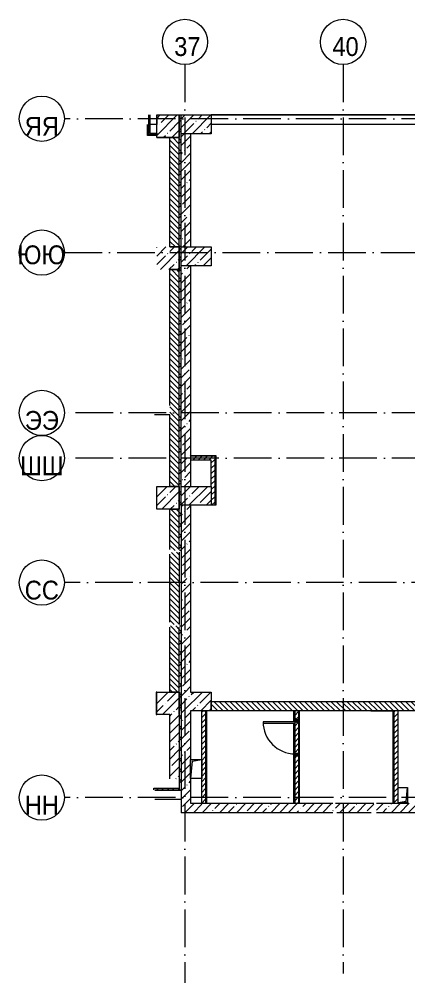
# Model space of a CAD drawing. Header units: millimetres. Extents: x 222978 to 324953, y 104171 to 146527.
# Drawn here: x 261536 to 271880, y 104316 to 129861 of the extents above; entities that cross this region are included whole.
import ezdxf

# ---------------------------------------------------------------- set-up
doc = ezdxf.new("R2010")
doc.units = ezdxf.units.MM
doc.linetypes.add('50_200_ШТРИХ_1Т_ш5_п1_п1_', pattern=[1400, 1000, -200, 0, -200])
doc.linetypes.add('IMPORT-Разомкнутая', pattern=[211666.660309, 126999.998093, -84666.662216])
for name, color, linetype, lineweight in [('A-CLNG', 7, 'Continuous', 9), ('A-DETL-1', 7, 'IMPORT-Разомкнутая', 5), ('A-DETL-5', 7, '50_200_ШТРИХ_1Т_ш5_п1_п1_', 5), ('A-DOOR', 7, 'Continuous', 9), ('A-DOOR-1', 7, 'Continuous', 5), ('A-DOOR-FRAM', 7, 'Continuous', 9), ('A-DOOR-FRAM-1', 7, 'Continuous', 5), ('A-WALL', 7, 'Continuous', 5), ('A-WALL-FNSH-1', 7, 'Continuous', 5), ('I-WALL', 7, 'Continuous', 5), ('S-COLS', 7, 'Continuous', 9), ('S-COLS-1', 7, 'Continuous', 5)]:
    doc.layers.add(name, color=color, linetype=linetype, lineweight=lineweight)
for name, color, linetype, lineweight, true_color in [('A-GENM-1', 7, 'Continuous', 9, 0xaaaaaa), ('A-GENM-2', 7, 'Continuous', 20, 0xaaaaaa), ('A-WALL-1', 7, 'Continuous', 5, 0x77b143), ('I-WALL-2', 7, 'Continuous', 5, 0x787878), ('M-EQPM-1', 7, 'Continuous', 9, 0xaaaaaa), ('M-EQPM-2', 7, 'Continuous', 9, 0xe2e2e2), ('Оси-1', 7, 'Continuous', 20, 0xaaaaaa), ('Оси-2', 7, 'Continuous', 9, 0xaaaaaa), ('Оси-3', 7, '50_200_ШТРИХ_1Т_ш5_п1_п1_', 9, 0xaaaaaa)]:
    doc.layers.add(name, color=color, linetype=linetype, lineweight=lineweight, true_color=true_color)
doc.styles.add('Arial', font='arial.ttf', dxfattribs={"width": 0.9, "height": 500})
pattern_1 = [(45, (215635.8, 41643.1), (-228.0985, 228.0985), []), (45, (215863.9, 41643.1), (-228.0985, 228.0985), [403.225, -80.645, 6.706, -73.939])]
pattern_2 = [(45, (215635.79, 41643.11), (-70.71068, 70.71068), [])]
pattern_3 = [(0, (215635.79, 41643.11), (406.4, 101.6), [6.706, -298.094, 6.706, -298.094, -1625.6]), (0, (215635.79, 41643.11), (406.4, 101.6), [-609.6, 6.706, -602.894, 6.706, -298.094, -711.2]), (0, (215635.79, 41643.11), (406.4, 101.6), [-1524, 6.706, -196.494, 6.706, -501.294]), (120, (215788.19, 41693.91), (-291.18818, 301.15272), [6.706, -298.094, 6.706, -298.094, -1625.6]), (120, (215788.19, 41693.91), (-291.18818, 301.15272), [-609.6, 6.706, -602.894, 6.706, -298.094, -711.2]), (120, (215788.19, 41693.91), (-291.18818, 301.15272), [-1524, 6.706, -196.494, 6.706, -501.294]), (240, (215838.99, 41897.11), (-115.21182, -402.75272), [6.706, -298.094, 6.706, -298.094, -1625.6]), (240, (215838.99, 41897.11), (-115.21182, -402.75272), [-609.6, 6.706, -602.894, 6.706, -298.094, -711.2]), (240, (215838.99, 41897.11), (-115.21182, -402.75272), [-1524, 6.706, -196.494, 6.706, -501.294])]
pattern_4 = [(135, (215635.79, 41643.11), (-70.71068, -70.71068), [])]
pattern_5 = [(45, (215635.79, 41643.11), (-141.42136, 141.42136), []), (135, (215635.79, 41643.11), (-141.42136, -141.42136), [])]

# ---------------------------------------------------------------- blocks, each defined once
blk = doc.blocks.new('BSC_Колонна _Прямоугольная - 500х800-V9-АИ_План потолка_1 этаж')
at = {"layer": 'S-COLS-1'}
h = blk.add_hatch(dxfattribs=at)
h.set_pattern_fill('FP_17', color=256, style=0, pattern_type=2)
h.set_pattern_definition([(315, (-85431.04, 50600), (228.0985, 228.0985), []), (315, (-85431.04, 50371.9), (228.0985, 228.0985), [403.225, -80.645, 6.706, -73.939])])
h.paths.add_polyline_path([(-250, 382), (-250, -400), (250, -400), (250, 400), (-250, 400)])
for p, q in [((-250, 400), (250, 400)), ((-250, -400), (-250, 400)), ((250, 400), (250, -400)), ((250, -400), (-250, -400))]:
    blk.add_line(p, q, dxfattribs=at)
blk = doc.blocks.new('110_Дверь_СКБ_1Ст1 - СОШ_Д-24_Дв_950x2100h_С_У и душ в комнате инструктора_ С_У медблока_ С_У персонала пищеблок-25939817-АИ_План потолка_1 этаж')
at = {"layer": 'A-DOOR-1'}
h = blk.add_hatch(dxfattribs=at)
h.set_pattern_fill('FP_117', color=256, style=0, pattern_type=2)
h.set_pattern_definition([(45, (-296.384, 134.685), (-14.1421, 14.1421), []), (135, (-296.384, 134.685), (-14.1421, -14.1421), [])])
h.paths.add_polyline_path([(-462.5, -40), (-437.5, -40), (-437.5, 40), (-462.5, 40)])
at = {"layer": 'A-DOOR-FRAM-1'}
h = blk.add_hatch(dxfattribs=at)
h.set_pattern_fill('FP_118', color=256, style=0, pattern_type=2)
h.set_pattern_definition([(135, (1826.41, 134.685), (-14.14214, -14.14214), []), (225, (1826.41, 134.685), (14.14214, -14.14214), [])])
h.paths.add_polyline_path([(462.5, -40), (487.5, -40), (487.5, 40), (462.5, 40)])
at = {"layer": 'A-DOOR'}
for p, q in [((437.5, 890), (397.5, 890)), ((397.5, 890), (397.5, 40)), ((437.5, 40), (437.5, 890)), ((397.5, 40), (437.5, 40))]:
    blk.add_line(p, q, dxfattribs=at)
at = {"layer": 'A-DOOR-1'}
blk.add_arc((437.5, 40), 850, 90, 180, dxfattribs=at)
at = {"layer": 'A-DOOR-FRAM'}
for p, q in [((-437.5, 40), (-462.5, 40)), ((-462.5, 40), (-462.5, -40)), ((-412.5, 40), (-437.5, 40)), ((-437.5, 40), (-437.5, -40)), ((-437.5, -40), (-437.5, 40)), ((-412.5, 0), (-412.5, 40)), ((-402.5, 0), (-412.5, 0)), ((-402.5, -40), (-402.5, 0)), ((437.5, 0), (427.5, 0)), ((427.5, 0), (427.5, -40)), ((437.5, 40), (437.5, 0)), ((462.5, 40), (437.5, 40)), ((462.5, -40), (462.5, 40)), ((487.5, 40), (462.5, 40)), ((462.5, 40), (462.5, -40)), ((487.5, -40), (487.5, 40)), ((-462.5, -40), (-437.5, -40)), ((-437.5, -40), (-402.5, -40)), ((427.5, -40), (462.5, -40)), ((462.5, -40), (487.5, -40))]:
    blk.add_line(p, q, dxfattribs=at)
blk = doc.blocks.new('BSC_Колонна _Прямоугольная - 500х800-V294-АИ_План потолка_1 этаж')
at = {"layer": 'S-COLS-1'}
h = blk.add_hatch(dxfattribs=at)
h.set_pattern_fill('FP_185', color=256, style=0, pattern_type=2)
h.set_pattern_definition([(315, (-81931.04, 50600), (228.0985, 228.0985), []), (315, (-81931.04, 50371.9), (228.0985, 228.0985), [403.225, -80.645, 6.706, -73.939])])
h.paths.add_polyline_path([(-250, 400), (-250, -400), (250, -400), (250, 400), (189, 400)])
for p, q in [((-250, 400), (250, 400)), ((-250, -400), (-250, 400)), ((250, 400), (250, -400)), ((250, -400), (-250, -400))]:
    blk.add_line(p, q, dxfattribs=at)
blk = doc.blocks.new('BSC_Колонна _Прямоугольная - 500х800-V295-АИ_План потолка_1 этаж')
at = {"layer": 'S-COLS-1'}
h = blk.add_hatch(dxfattribs=at)
h.set_pattern_fill('FP_186', color=256, style=0, pattern_type=2)
h.set_pattern_definition([(315, (-75581.04, 50600), (228.0985, 228.0985), []), (315, (-75581.04, 50371.9), (228.0985, 228.0985), [403.225, -80.645, 6.706, -73.939])])
h.paths.add_polyline_path([(-250, 400), (-250, -400), (250, -400), (250, 400)])
for p, q in [((-250, 400), (250, 400)), ((-250, -400), (-250, 400)), ((250, 400), (250, -400)), ((250, -400), (-250, -400))]:
    blk.add_line(p, q, dxfattribs=at)
blk = doc.blocks.new('Канал вертикальный прямоугольный - Шахта - значок проема-24087344-АИ_План потолка_1 этаж')
at = {"layer": 'M-EQPM-2'}
blk.add_hatch(color=256, dxfattribs=at).paths.add_polyline_path([(-150, 250), (-150, -250), (-110, 210), (150, 250), (-110, 250)])
at = {"layer": 'M-EQPM-1'}
for p, q in [((-150, -250), (-150, 250)), ((-150, 250), (150, 250)), ((-110, 210), (-150, -250)), ((-110, 210), (150, 250)), ((150, 250), (150, -250)), ((150, -250), (-150, -250))]:
    blk.add_line(p, q, dxfattribs=at)
blk = doc.blocks.new('Канал вертикальный прямоугольный - Шахта - значок проема-24087386-АИ_План потолка_1 этаж')
at = {"layer": 'M-EQPM-2'}
blk.add_hatch(color=256, dxfattribs=at).paths.add_polyline_path([(-125, 200), (-125, -200), (-92.5, 167.5), (125, 200), (-92.5, 200)])
at = {"layer": 'M-EQPM-1'}
for p, q in [((-125, -200), (-125, 200)), ((-125, 200), (125, 200)), ((-92.5, 167.5), (-125, -200)), ((-92.5, 167.5), (125, 200)), ((125, 200), (125, -200)), ((125, -200), (-125, -200))]:
    blk.add_line(p, q, dxfattribs=at)
blk = doc.blocks.new('Фахверк 100_16 - Фахверк 100_1-25916431-АИ_План потолка_1 этаж')
at = {"layer": 'A-GENM-2'}
for p, q in [((2175, 81411), (2175, 81466)), ((2175, 81466), (2200, 81466)), ((2180, 81411), (2175, 81411)), ((2200, 81461), (2180, 81461)), ((2180, 81461), (2180, 81411)), ((2280, 81466), (2285, 81466)), ((2280, 81411), (2280, 81461)), ((2285, 81411), (2280, 81411)), ((2285, 81466), (2285, 81411))]:
    blk.add_line(p, q, dxfattribs=at)
blk = doc.blocks.new('Ось сетки - Круг_Ø6_00__ISO-2_5_0_9K_-17386508-АИ_План потолка_1 этаж')
at = {"layer": 'Оси-1'}
blk.add_circle((0, 0), 3, dxfattribs=at)

msp = doc.modelspace()

# ---------------------------------------------------------------- hatches: boundary and pattern name
at = {"layer": 'A-WALL'}
h = msp.add_hatch(dxfattribs=at)
h.set_pattern_fill('FP_1', color=256, style=0, pattern_type=2)
h.set_pattern_definition(pattern_1)
h.paths.add_polyline_path([(265853.6, 109074.2), (266085.8, 109074.2), (266085.8, 111523.8), (265835.8, 111523.8), (265835.8, 109074.2)])
h.paths.add_polyline_path([(266085.8, 112023.8), (266085.8, 116974.2), (265835.8, 116974.2), (265835.8, 112023.8)])
h.paths.add_polyline_path([(265924.8, 117474.2), (266085.8, 117474.2), (266085.8, 123324.2), (265835.8, 123324.2), (265835.8, 117474.2)])
h.paths.add_polyline_path([(265835.8, 123824.2), (266085.8, 123824.2), (266085.8, 126824.2), (265835.8, 126824.2), (265835.8, 126480.3)])
h = msp.add_hatch(dxfattribs=at)
h.set_pattern_fill('FP_1', color=256, style=0, pattern_type=2)
h.set_pattern_definition(pattern_1)
h.paths.add_polyline_path([(265535.8, 109724.2), (265785.8, 109724.2), (265785.8, 111423.8), (265535.8, 111423.8), (265535.8, 110139.9)])
h = msp.add_hatch(dxfattribs=at)
h.set_pattern_fill('FP_1', color=256, style=0, pattern_type=2)
h.set_pattern_definition(pattern_1)
h.paths.add_polyline_path([(273260.8, 108824.2), (273260.8, 109074.2), (271020.7, 109074.2), (271020.7, 108824.2), (272941.3, 108824.2)])
h.paths.add_polyline_path([(265835.8, 108824.2), (269870.7, 108824.2), (269870.7, 109074.2), (265835.8, 109074.2), (265835.8, 108924.2)])
h.paths.add_polyline_path([(269980.7, 108824.2), (270920.7, 108824.2), (270920.7, 108864.2), (270910.7, 108864.2), (270910.7, 108904.2), (270955.7, 108904.2), (270955.7, 109074.2), (269935.7, 109074.2), (269935.7, 108904.2), (269980.7, 108904.2), (269980.7, 108864.2), (269970.7, 108864.2), (269970.7, 108824.2)])
at = {"layer": 'A-WALL-1'}
for points in [[(264970.8, 126806.4), (264970.8, 127074.2), (264945.8, 127074.2), (264945.8, 126806.4)], [(264970.8, 126781.4), (265185.8, 126781.4), (265185.8, 126806.4), (264945.8, 126806.4), (264945.8, 126781.4)]]:
    msp.add_hatch(color=256, dxfattribs=at).paths.add_polyline_path(points)
at = {"layer": 'I-WALL'}
h = msp.add_hatch(dxfattribs=at)
h.set_pattern_fill('FP_123', color=256, style=0, pattern_type=2)
h.set_pattern_definition(pattern_5)
h.paths.add_polyline_path([(265835.8, 115774.2), (265835.8, 127324.2), (265785.8, 127323.8), (265785.8, 115804.2), (265793.8, 115804.2), (265793.8, 115774.2)])
h = msp.add_hatch(dxfattribs=at)
h.set_pattern_fill('FP_2', color=256, style=0, pattern_type=2)
h.set_pattern_definition(pattern_4)
h.paths.add_polyline_path([(265785.8, 112023.8), (265785.8, 113774.2), (265535.8, 113774.2), (265535.8, 112023.8)])
h.paths.add_polyline_path([(265615.8, 113814.2), (265785.8, 113814.2), (265785.8, 115734.2), (265615.8, 115734.2), (265615.8, 115714.2), (265585.8, 115714.2), (265585.8, 115724.2), (265535.8, 115724.2), (265535.8, 113824.2), (265585.8, 113824.2), (265585.8, 113834.2), (265615.8, 113834.2), (265615.8, 113824.2)])
h.paths.add_polyline_path([(265535.8, 115774.2), (265785.8, 115774.2), (265785.8, 116873.8), (265535.8, 116873.8), (265535.8, 115804.2)])
h.paths.add_polyline_path([(265535.8, 117473.8), (265785.8, 117473.8), (265785.8, 123224.2), (265535.8, 123224.2), (265535.8, 117626.2)])
h.paths.add_polyline_path([(265535.8, 123824.2), (265785.8, 123824.2), (265785.8, 126723.8), (265535.8, 126723.8), (265535.8, 126480.3)])
h = msp.add_hatch(dxfattribs=at)
h.set_pattern_fill('FP_4', color=256, style=0, pattern_type=2)
h.set_pattern_definition(pattern_2)
h.paths.add_polyline_path([(266735.8, 118174.2), (266735.8, 118274.2), (266085.8, 118274.2), (266085.8, 118174.2), (266635.8, 118174.2)])
h = msp.add_hatch(dxfattribs=at)
h.set_pattern_fill('FP_4', color=256, style=0, pattern_type=2)
h.set_pattern_definition(pattern_2)
h.paths.add_polyline_path([(266735.8, 116974.2), (266735.8, 118174.2), (266635.8, 118174.2), (266635.8, 116974.2)])
h = msp.add_hatch(dxfattribs=at)
h.set_pattern_fill('FP_123', color=256, style=0, pattern_type=2)
h.set_pattern_definition(pattern_5)
h.paths.add_polyline_path([(265785.8, 109424.2), (265835.8, 109424.2), (265835.8, 113774.2), (265793.8, 113774.2), (265793.8, 113744.2), (265785.8, 113744.2), (265785.8, 109434.2)])
h = msp.add_hatch(dxfattribs=at)
h.set_pattern_fill('FP_2', color=256, style=0, pattern_type=2)
h.set_pattern_definition(pattern_4)
h.paths.add_polyline_path([(273107.8, 111523.8), (273395.8, 111523.8), (273395.8, 111773.8), (272885.8, 111773.8), (272885.8, 111523.8), (272941.3, 111523.8)])
h.paths.add_polyline_path([(269708.2, 111523.8), (272385.8, 111523.8), (272385.8, 111773.8), (266635.8, 111773.8), (266635.8, 111523.8), (268970.7, 111523.8)])
h = msp.add_hatch(dxfattribs=at)
h.set_pattern_fill('FP_4', color=256, style=0, pattern_type=2)
h.set_pattern_definition(pattern_2)
h.paths.add_polyline_path([(266385.8, 109074.2), (266485.8, 109074.2), (266485.8, 111523.8), (266385.8, 111523.8), (266385.8, 109224.8)])
h = msp.add_hatch(dxfattribs=at)
h.set_pattern_fill('FP_4', color=256, style=0, pattern_type=2)
h.set_pattern_definition(pattern_2)
h.paths.add_polyline_path([(268860.7, 111234.2), (268860.7, 111284.2), (268940.7, 111284.2), (268940.7, 111224.2), (268900.7, 111224.2), (268900.7, 111234.2)])
h.paths.add_polyline_path([(268950.7, 109074.2), (268950.7, 111523.8), (268850.7, 111523.8), (268850.7, 111234.2), (268860.7, 111234.2), (268860.7, 111194.2), (268850.7, 111194.2), (268850.7, 109074.2)])
h.paths.add_polyline_path([(268940.7, 110334.2), (268860.7, 110334.2), (268860.7, 110384.2), (268900.7, 110384.2), (268900.7, 110394.2), (268940.7, 110394.2), (268940.7, 110359.2)])
h = msp.add_hatch(dxfattribs=at)
h.set_pattern_fill('FP_4', color=256, style=0, pattern_type=2)
h.set_pattern_definition(pattern_2)
h.paths.add_polyline_path([(271588.7, 109074.2), (271588.7, 111523.8), (271488.7, 111523.8), (271488.7, 109074.2)])
h = msp.add_hatch(dxfattribs=at)
h.set_pattern_fill('FP_123', color=256, style=0, pattern_type=2)
h.set_pattern_definition(pattern_5)
h.paths.add_polyline_path([(265785.8, 109424.2), (265785.8, 109474.2), (265110.8, 109474.2), (265110.8, 109432.2), (265140.8, 109432.2), (265140.8, 109424.2)])
at = {"layer": 'I-WALL-2'}
h = msp.add_hatch(dxfattribs=at)
h.set_pattern_fill('FP_3', color=256, style=0, pattern_type=2)
h.set_pattern_definition(pattern_3)
h.paths.add_polyline_path([(266755.8, 118274.2), (266755.8, 118294.2), (266085.8, 118294.2), (266085.8, 118274.2), (266735.8, 118274.2)])
h = msp.add_hatch(dxfattribs=at)
h.set_pattern_fill('FP_3', color=256, style=0, pattern_type=2)
h.set_pattern_definition(pattern_3)
h.paths.add_polyline_path([(266735.8, 116974.2), (266755.8, 116974.2), (266755.8, 118274.2), (266735.8, 118274.2), (266735.8, 118148.5)])
h = msp.add_hatch(dxfattribs=at)
h.set_pattern_fill('FP_3', color=256, style=0, pattern_type=2)
h.set_pattern_definition(pattern_3)
h.paths.add_polyline_path([(266505.8, 109074.2), (266505.8, 111523.8), (266485.8, 111523.8), (266485.8, 109074.2)])
h = msp.add_hatch(dxfattribs=at)
h.set_pattern_fill('FP_3', color=256, style=0, pattern_type=2)
h.set_pattern_definition(pattern_3)
h.paths.add_polyline_path([(268850.7, 109074.2), (268850.7, 111194.2), (268830.7, 111194.2), (268830.7, 109074.2)])
h.paths.add_polyline_path([(268830.7, 111234.2), (268850.7, 111234.2), (268850.7, 111523.8), (268830.7, 111523.8), (268830.7, 111513.6)])
h = msp.add_hatch(dxfattribs=at)
h.set_pattern_fill('FP_3', color=256, style=0, pattern_type=2)
h.set_pattern_definition(pattern_3)
h.paths.add_polyline_path([(268970.7, 109074.2), (268970.7, 111523.8), (268950.7, 111522.3), (268950.7, 109074.2)])
h = msp.add_hatch(dxfattribs=at)
h.set_pattern_fill('FP_3', color=256, style=0, pattern_type=2)
h.set_pattern_definition(pattern_3)
h.paths.add_polyline_path([(271488.7, 109074.2), (271488.7, 111523.8), (271468.7, 111523.8), (271468.7, 109074.2)])
at = {"layer": 'S-COLS-1'}
h = msp.add_hatch(dxfattribs=at)
h.set_pattern_fill('FP_1', color=256, style=0, pattern_type=2)
h.set_pattern_definition(pattern_1)
h.paths.add_polyline_path([(265535.8, 126724.2), (265785.8, 126724.2), (265785.8, 127324.2), (265185.8, 127323.8), (265185.8, 126724.2), (265535.8, 126724.2)])
h = msp.add_hatch(dxfattribs=at)
h.set_pattern_fill('FP_1', color=256, style=0, pattern_type=2)
h.set_pattern_definition(pattern_1)
h.paths.add_polyline_path([(265185.8, 123224.2), (265785.8, 123224.2), (265785.8, 123824.2), (265185.8, 123824.2)])
h = msp.add_hatch(dxfattribs=at)
h.set_pattern_fill('FP_1', color=256, style=0, pattern_type=2)
h.set_pattern_definition(pattern_1)
h.paths.add_polyline_path([(265535.8, 116873.8), (265785.8, 116873.8), (265785.8, 117473.8), (265185.8, 117473.8), (265185.8, 116873.8)])
h = msp.add_hatch(dxfattribs=at)
h.set_pattern_fill('FP_1', color=256, style=0, pattern_type=2)
h.set_pattern_definition(pattern_1)
h.paths.add_polyline_path([(265185.8, 111423.8), (265785.8, 111423.8), (265785.8, 112023.8), (265185.8, 112023.8), (265185.8, 111773.8)])
h = msp.add_hatch(dxfattribs=at)
h.set_pattern_fill('FP_1', color=256, style=0, pattern_type=2)
h.set_pattern_definition(pattern_1)
h.paths.add_polyline_path([(266385.8, 111523.8), (266635.8, 111523.8), (266635.8, 112023.8), (265835.8, 112023.8), (265835.8, 111523.8), (266085.8, 111523.8)])

# ---------------------------------------------------------------- linework, layer by layer
at = {"layer": 'A-CLNG'}
for p, q in [((265185.8, 126723.8), (265535.8, 126723.8)), ((265185.8, 112023.8), (265175.8, 112023.8)), ((265175.8, 112023.8), (265175.8, 111423.8)), ((265175.8, 111423.8), (265185.8, 111423.8))]:
    msp.add_line(p, q, dxfattribs=at)
at = {"layer": 'A-DETL-1'}
for p, q in [((271468.7, 111523.8), (270868.7, 111523.8)), ((271468.7, 110923.8), (271468.7, 111523.8))]:
    msp.add_line(p, q, dxfattribs=at)
at = {"layer": 'A-DETL-5'}
for p, q in [((270868.7, 111523.8), (271468.7, 111523.8)), ((271468.7, 111523.8), (271468.7, 110923.8))]:
    msp.add_line(p, q, dxfattribs=at)
at = {"layer": 'A-WALL'}
for p, q in [((264970.8, 127324.2), (264970.8, 126806.4)), ((265005.8, 127324.2), (265005.8, 126841.4)), ((265185.8, 127324.2), (265185.8, 127074.2)), ((265785.8, 115804.2), (265785.8, 127324.2)), ((265785.8, 127324.2), (265835.8, 127324.2)), ((266635.8, 127324.2), (272385.8, 127324.2)), ((265185.8, 127074.2), (265005.8, 127074.2)), ((272385.8, 127074.2), (266635.8, 127074.2)), ((265185.8, 126806.4), (264970.8, 126806.4)), ((265005.8, 126841.4), (265185.8, 126841.4)), ((265185.8, 126841.4), (265185.8, 126806.4)), ((265535.8, 123824.2), (265535.8, 126723.8)), ((265535.8, 126723.8), (265785.8, 126723.8)), ((265835.8, 123824.2), (265835.8, 126824.2)), ((266085.8, 126824.2), (266085.8, 123824.2)), ((265785.8, 123824.2), (265535.8, 123824.2)), ((265535.8, 119624.2), (265535.8, 123224.2)), ((265535.8, 123224.2), (265785.8, 123224.2)), ((265835.8, 117474.2), (265835.8, 123324.2)), ((266085.8, 123324.2), (266085.8, 117474.2)), ((265535.8, 119374.2), (265130.8, 119374.2)), ((265535.8, 117473.8), (265535.8, 119374.2)), ((266735.8, 118274.2), (266085.8, 118274.2)), ((266735.8, 116974.2), (266735.8, 118274.2)), ((265785.8, 117473.8), (265535.8, 117473.8)), ((265535.8, 115804.2), (265535.8, 116873.8)), ((265535.8, 116873.8), (265785.8, 116873.8)), ((265835.8, 116974.2), (265835.8, 108824.2)), ((266085.8, 116974.2), (266085.8, 112023.8)), ((265785.8, 115734.2), (265785.8, 113814.2)), ((265835.8, 115774.2), (265793.8, 115774.2)), ((265535.8, 113874.2), (265535.8, 115674.2)), ((265535.8, 112023.8), (265535.8, 113744.2)), ((265785.8, 111423.8), (265785.8, 113744.2)), ((265793.8, 113774.2), (265835.8, 113774.2)), ((265785.8, 112023.8), (265535.8, 112023.8)), ((266635.8, 111773.8), (272385.8, 111773.8)), ((266635.8, 111523.8), (266635.8, 111773.8)), ((265535.8, 109724.2), (265535.8, 111423.8)), ((265785.8, 111423.8), (265785.8, 109424.2)), ((266085.8, 111523.8), (266085.8, 110234.2)), ((266485.8, 111523.8), (266485.8, 109074.2)), ((272385.8, 111523.8), (266635.8, 111523.8)), ((268850.7, 111523.8), (268850.7, 111234.2)), ((268950.7, 111523.8), (268950.7, 109074.2)), ((271488.7, 109074.2), (271488.7, 111523.8)), ((268850.7, 111194.2), (268850.7, 109074.2)), ((266085.8, 109734.2), (266085.8, 109074.2)), ((265110.8, 109432.2), (265110.8, 109474.2)), ((265110.8, 109474.2), (265785.8, 109474.2)), ((265140.8, 109424.2), (265835.8, 109424.2)), ((265835.8, 109424.2), (265140.8, 109424.2)), ((265835.8, 109174.2), (265140.8, 109174.2)), ((269865.7, 108824.2), (265835.8, 108824.2)), ((266085.8, 109074.2), (269865.7, 109074.2)), ((269935.7, 109074.2), (270955.7, 109074.2)), ((270880.7, 108824.2), (269970.7, 108824.2)), ((271025.7, 109074.2), (271885.8, 109074.2)), ((278885.8, 108824.2), (271025.7, 108824.2))]:
    msp.add_line(p, q, dxfattribs=at)
at = {"layer": 'A-WALL-FNSH-1'}
for p, q in [((290945.4, 127324.2), (266635.8, 127324.2)), ((264945.8, 126781.4), (264945.8, 127074.2)), ((265185.8, 126781.4), (264945.8, 126781.4)), ((265185.8, 126806.4), (265185.8, 126781.4)), ((266085.8, 118294.2), (266755.8, 118294.2)), ((266755.8, 118294.2), (266755.8, 116974.2)), ((266635.8, 118174.2), (266085.8, 118174.2)), ((266635.8, 117474.2), (266635.8, 118174.2)), ((266755.8, 116974.2), (266635.8, 116974.2)), ((266385.8, 109074.2), (266385.8, 111523.8)), ((266385.8, 111523.8), (266505.8, 111523.8)), ((266505.8, 111523.8), (266505.8, 109074.2)), ((268830.7, 111234.2), (268830.7, 111523.8)), ((268970.7, 111523.8), (268970.7, 109074.2)), ((271468.7, 109074.2), (271468.7, 111523.8)), ((271588.7, 111523.8), (271588.7, 109074.2)), ((268830.7, 109074.2), (268830.7, 111194.2))]:
    msp.add_line(p, q, dxfattribs=at)
at = {"layer": 'S-COLS'}
for p, q in [((265185.8, 127074.2), (265185.8, 127324.2)), ((265535.8, 123824.2), (265785.8, 123824.2)), ((265785.8, 123224.2), (265535.8, 123224.2)), ((265535.8, 117473.8), (265785.8, 117473.8)), ((265785.8, 116873.8), (265535.8, 116873.8)), ((266635.8, 111773.8), (266635.8, 111523.8))]:
    msp.add_line(p, q, dxfattribs=at)
at = {"layer": 'S-COLS-1'}
for p, q in [((265185.8, 127324.2), (265785.8, 127324.2)), ((265785.8, 127324.2), (265785.8, 126724.2)), ((265185.8, 126724.2), (265185.8, 127074.2)), ((265785.8, 126724.2), (265185.8, 126724.2)), ((265785.8, 123824.2), (265785.8, 123224.2)), ((265185.8, 116873.8), (265185.8, 117473.8)), ((265185.8, 117473.8), (265535.8, 117473.8)), ((265785.8, 117473.8), (265785.8, 116873.8)), ((265535.8, 116873.8), (265185.8, 116873.8)), ((265185.8, 111423.8), (265185.8, 112023.8)), ((265185.8, 112023.8), (265785.8, 112023.8)), ((265785.8, 112023.8), (265785.8, 111423.8)), ((265835.8, 111523.8), (265835.8, 112023.8)), ((266085.8, 112023.8), (266635.8, 112023.8)), ((266635.8, 112023.8), (266635.8, 111773.8)), ((265535.8, 111423.8), (265185.8, 111423.8)), ((266635.8, 111523.8), (266085.8, 111523.8))]:
    msp.add_line(p, q, dxfattribs=at)
at = {"layer": 'Оси-3'}
for p, q in [((265935.8, 128660.6), (265935.8, 104315.7)), ((270135.8, 128660.6), (270135.8, 104560.7)), ((290885.8, 127224.2), (262735.6, 127224.2)), ((262735.6, 123673.8), (290885.8, 123673.8)), ((290635.8, 119424.2), (262735.6, 119424.2)), ((290635.8, 118224.2), (262735.6, 118224.2)), ((292552.9, 114924.2), (262735.6, 114924.2)), ((290885.8, 109224.2), (262735.6, 109224.2))]:
    msp.add_line(p, q, dxfattribs=at)

# ---------------------------------------------------------------- block references
at = {"layer": 'A-DOOR', "rotation": 89.99999999999982}
msp.add_blockref('110_Дверь_СКБ_1Ст1 - СОШ_Д-24_Дв_950x2100h_С_У и душ в комнате инструктора_ С_У медблока_ С_У персонала пищеблок-25939817-АИ_План потолка_1 этаж', (268900.7, 110796.7), dxfattribs=at)
at = {"layer": 'A-GENM-1', "rotation": 180}
msp.add_blockref('Фахверк 100_16 - Фахверк 100_1-25916431-АИ_План потолка_1 этаж', (271140.7, 192745.2), dxfattribs=at)
at = {"layer": 'M-EQPM-1'}
msp.add_blockref('Канал вертикальный прямоугольный - Шахта - значок проема-24087344-АИ_План потолка_1 этаж', (266235.8, 109984.2), dxfattribs=at)
at = {"layer": 'M-EQPM-1', "rotation": 180}
msp.add_blockref('Канал вертикальный прямоугольный - Шахта - значок проема-24087386-АИ_План потолка_1 этаж', (271720.8, 109289.5), dxfattribs=at)
at = {"layer": 'S-COLS', "rotation": 89.9999999999999}
for name, p in [('BSC_Колонна _Прямоугольная - 500х800-V9-АИ_План потолка_1 этаж', (266235.8, 127074.2)), ('BSC_Колонна _Прямоугольная - 500х800-V294-АИ_План потолка_1 этаж', (266235.8, 123574.2)), ('BSC_Колонна _Прямоугольная - 500х800-V295-АИ_План потолка_1 этаж', (266235.8, 117224.2))]:
    msp.add_blockref(name, p, dxfattribs=at)
at = {"layer": 'Оси-1', "xscale": 199.9999999999999, "yscale": 199.9999999999999, "zscale": 199.9999999999999}
for p, rotation in [((265935.8, 129260.6), 180), ((270135.8, 129260.6), 180), ((262135.6, 127224.2), 89.9999999999998), ((262135.6, 123673.8), 269.9999999999995), ((262135.6, 119424.2), 89.99999999999982), ((262135.6, 118224.2), 89.9999999999998), ((262135.6, 114924.2), 89.99999999999982), ((262135.6, 109224.2), 89.9999999999998)]:
    msp.add_blockref('Ось сетки - Круг_Ø6_00__ISO-2_5_0_9K_-17386508-АИ_План потолка_1 этаж', p, dxfattribs=dict(at, rotation=rotation))

# ---------------------------------------------------------------- texts
at = {"layer": 'Оси-2', "char_height": 500, "attachment_point": 5, "line_spacing_factor": 0.936439, "style": 'Arial'}
for s, insert, width in [('\\pxqc,t4.572,9.144,13.716,18.288,22.86,27.432,32.004,36.576,41.148,45.72,50.292,54.864,59.436,64.008,68.58,73.152,77.724,82.296,86.868,91.44,96.012,100.584,105.156,109.728,114.3,118.872,123.444,128.016,132.588,137.16,141.732,146.304;{37}', (266000.9, 129133.4), 702), ('\\pxqc,t4.572,9.144,13.716,18.288,22.86,27.432,32.004,36.576,41.148,45.72,50.292,54.864,59.436,64.008,68.58,73.152,77.724,82.296,86.868,91.44,96.012,100.584,105.156,109.728,114.3,118.872,123.444,128.016,132.588,137.16,141.732,146.304;{40}', (270200.9, 129133.4), 702), ('\\pxqc,t4.572,9.144,13.716,18.288,22.86,27.432,32.004,36.576,41.148,45.72,50.292,54.864,59.436,64.008,68.58,73.152,77.724,82.296,86.868,91.44,96.012,100.584,105.156,109.728,114.3,118.872,123.444,128.016,132.588,137.16,141.732,146.304;{ЯЯ}', (262135.3, 127021.3), 916.2), ('\\pxqc,t4.572,9.144,13.716,18.288,22.86,27.432,32.004,36.576,41.148,45.72,50.292,54.864,59.436,64.008,68.58,73.152,77.724,82.296,86.868,91.44,96.012,100.584,105.156,109.728,114.3,118.872,123.444,128.016,132.588,137.16,141.732,146.304;{ЮЮ}', (262125, 123612), 1297.8), ('\\pxqc,t4.572,9.144,13.716,18.288,22.86,27.432,32.004,36.576,41.148,45.72,50.292,54.864,59.436,64.008,68.58,73.152,77.724,82.296,86.868,91.44,96.012,100.584,105.156,109.728,114.3,118.872,123.444,128.016,132.588,137.16,141.732,146.304;{ЭЭ}', (262135.3, 119221.3), 916.2), ('\\pxqc,t4.572,9.144,13.716,18.288,22.86,27.432,32.004,36.576,41.148,45.72,50.292,54.864,59.436,64.008,68.58,73.152,77.724,82.296,86.868,91.44,96.012,100.584,105.156,109.728,114.3,118.872,123.444,128.016,132.588,137.16,141.732,146.304;{ШШ}', (262134.4, 118021.3), 1179), ('\\pxqc,t4.572,9.144,13.716,18.288,22.86,27.432,32.004,36.576,41.148,45.72,50.292,54.864,59.436,64.008,68.58,73.152,77.724,82.296,86.868,91.44,96.012,100.584,105.156,109.728,114.3,118.872,123.444,128.016,132.588,137.16,141.732,146.304;{СС}', (262135.3, 114721.3), 916.2), ('\\pxqc,t4.572,9.144,13.716,18.288,22.86,27.432,32.004,36.576,41.148,45.72,50.292,54.864,59.436,64.008,68.58,73.152,77.724,82.296,86.868,91.44,96.012,100.584,105.156,109.728,114.3,118.872,123.444,128.016,132.588,137.16,141.732,146.304;{НН}', (262135.3, 109021.3), 916.2)]:
    msp.add_mtext(s, dxfattribs=dict(at, insert=insert, width=width))

doc.saveas('drawing.dxf')
